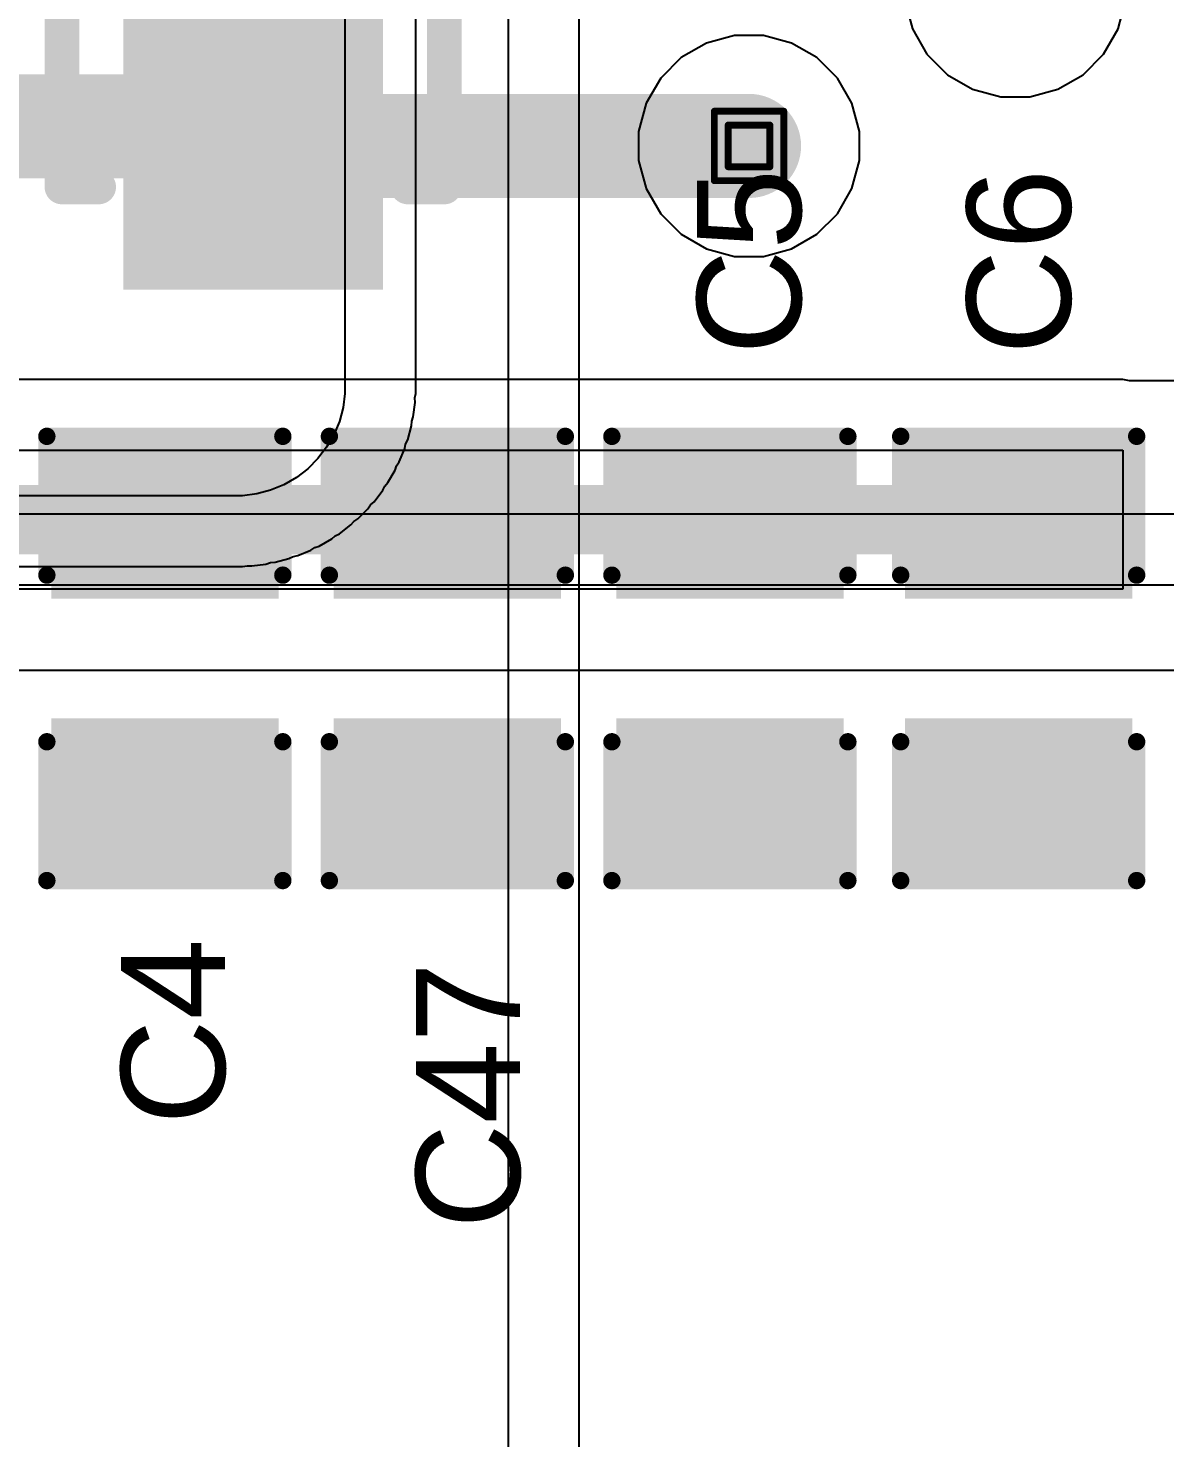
# Model space of a CAD drawing. Header units: inches. Extents: x -5 to 230, y -4 to 159.
# Drawn here: x 77.43 to 85.75, y 26.92 to 37.24 of the extents above; entities that cross this region are included whole.
import ezdxf

# ---------------------------------------------------------------- set-up
doc = ezdxf.new("R2010")
doc.units = ezdxf.units.IN
for name, color, linetype in [('Bottom Layer', 5, 'Continuous'), ('Drill Drawing', 1, 'Continuous'), ('Layer 1', 16, 'Continuous'), ('Layer 2', 76, 'Continuous'), ('Top Layer', 1, 'Continuous'), ('Top Overlay', 2, 'Continuous'), ('Top Paste', 8, 'Continuous'), ('Top Solder', 216, 'Continuous'), ('Via Holes', 16, 'Continuous')]:
    doc.layers.add(name, color=color, linetype=linetype)
doc.styles.add('Arial', font='', dxfattribs={"height": 0.2})
doc.styles.get('Arial').set_extended_font_data('Arial')

# ---------------------------------------------------------------- blocks, each defined once
blk = doc.blocks.new('C___0805_44')
at = {"layer": 'Top Layer'}
for points in [[(-1.524, 0.7619999999999999), (-0.508, 0.7619999999999999), (-0.508, -0.7619999999999999), (-1.524, -0.7619999999999999)], [(0.508, 0.7619999999999999), (1.524, 0.7619999999999999), (1.524, -0.7619999999999999), (0.508, -0.7619999999999999)]]:
    blk.add_hatch(color=1, dxfattribs=at).paths.add_polyline_path(points)
at = {"layer": 'Top Paste'}
for points in [[(-1.524, 0.7619999999999999), (-0.508, 0.7619999999999999), (-0.508, -0.7619999999999999), (-1.524, -0.7619999999999999)], [(0.508, 0.7619999999999999), (1.524, 0.7619999999999999), (1.524, -0.7619999999999999), (0.508, -0.7619999999999999)]]:
    blk.add_hatch(color=8, dxfattribs=at).paths.add_polyline_path(points)
at = {"layer": 'Top Solder'}
for points in [[(-1.59399986, 0.8319998599999999), (-0.4380001399999999, 0.8319998599999999), (-0.4380001399999999, -0.8319998599999999), (-1.59399986, -0.8319998599999999)], [(0.4380001399999999, 0.8319998599999999), (1.59399986, 0.8319998599999999), (1.59399986, -0.8319998599999999), (0.4380001399999999, -0.8319998599999999)]]:
    blk.add_hatch(color=216, dxfattribs=at).paths.add_polyline_path(points)
at = {"layer": 'Top Overlay'}
for points in [[(-0.60959746, 0.8636, 0.127, 0.127, 0), (-1.6256, 0.8636, 0.127, 0.127, 0)], [(-1.6256, -0.8636025399999999, 0.127, 0.127, 0), (-1.6256, 0.8636, 0.127, 0.127, 0)], [(1.62560254, 0.8636, 0.127, 0.127, 0), (0.6096, 0.8636, 0.127, 0.127, 0)], [(1.62560254, -0.8636025399999999, 0.127, 0.127, 0), (1.62560254, 0.8636, 0.127, 0.127, 0)], [(-0.6096025399999999, -0.8636025399999999, 0.127, 0.127, 0), (-1.6256, -0.8636025399999999, 0.127, 0.127, 0)], [(1.62560254, -0.8636025399999999, 0.127, 0.127, 0), (0.60959746, -0.8636, 0.127, 0.127, 0)]]:
    blk.add_lwpolyline(points, format="xyseb", dxfattribs=at)
for points in [[(-1.65735, 0.8636, 0.0635, 0.0635, 1), (-1.59385, 0.8636, 0.0635, 0.0635, 1)], [(-1.65735, 0.8636, 0.0635, 0.0635, 1), (-1.59385, 0.8636, 0.0635, 0.0635, 1)], [(-0.64134746, 0.8636, 0.0635, 0.0635, 1), (-0.57784746, 0.8636, 0.0635, 0.0635, 1)], [(0.57785, 0.8636, 0.0635, 0.0635, 1), (0.64135, 0.8636, 0.0635, 0.0635, 1)], [(1.59385254, 0.8636, 0.0635, 0.0635, 1), (1.65735254, 0.8636, 0.0635, 0.0635, 1)], [(1.59385254, 0.8636, 0.0635, 0.0635, 1), (1.65735254, 0.8636, 0.0635, 0.0635, 1)], [(-1.65735, -0.8636025399999999, 0.0635, 0.0635, 1), (-1.59385, -0.8636025399999999, 0.0635, 0.0635, 1)], [(-1.65735, -0.8636025399999999, 0.0635, 0.0635, 1), (-1.59385, -0.8636025399999999, 0.0635, 0.0635, 1)], [(-0.64135254, -0.8636025399999999, 0.0635, 0.0635, 1), (-0.57785254, -0.8636025399999999, 0.0635, 0.0635, 1)], [(0.57784746, -0.8636, 0.0635, 0.0635, 1), (0.64134746, -0.8636, 0.0635, 0.0635, 1)], [(1.59385254, -0.8636025399999999, 0.0635, 0.0635, 1), (1.65735254, -0.8636025399999999, 0.0635, 0.0635, 1)], [(1.59385254, -0.8636025399999999, 0.0635, 0.0635, 1), (1.65735254, -0.8636025399999999, 0.0635, 0.0635, 1)]]:
    blk.add_lwpolyline(points, format="xyseb", close=True, dxfattribs=at)
blk = doc.blocks.new('SMA_B__D___________219')
at = {"layer": 'Top Layer'}
for points in [[(-2.999994, 0.8999982), (-0.999998, 0.8999982), (-0.999998, -0.8999982), (-2.999994, -0.8999982)], [(0.999998, 0.8999982), (2.999994, 0.8999982), (2.999994, -0.8999982), (0.999998, -0.8999982)]]:
    blk.add_hatch(color=1, dxfattribs=at).paths.add_polyline_path(points)
at = {"layer": 'Top Paste'}
for points in [[(-2.999994, 0.8999982), (-0.999998, 0.8999982), (-0.999998, -0.8999982), (-2.999994, -0.8999982)], [(0.999998, 0.8999982), (2.999994, 0.8999982), (2.999994, -0.8999982), (0.999998, -0.8999982)]]:
    blk.add_hatch(color=8, dxfattribs=at).paths.add_polyline_path(points)
at = {"layer": 'Top Solder'}
for points in [[(-3.050794, 0.9507981999999999), (-0.949198, 0.9507981999999999), (-0.949198, -0.9507981999999999), (-3.050794, -0.9507981999999999)], [(0.949198, 0.9507981999999999), (3.050794, 0.9507981999999999), (3.050794, -0.9507981999999999), (0.949198, -0.9507981999999999)]]:
    blk.add_hatch(color=216, dxfattribs=at).paths.add_polyline_path(points)
at = {"layer": 'Top Overlay'}
for points in [[(-2.2999954, 1.3999972, 0.254, 0.254, 0), (-2.2999954, 1.1311382, 0.254, 0.254, 0)], [(-2.2999954, 1.3999972, 0.254, 0.254, 0), (2.2999954, 1.3999972, 0.254, 0.254, 0)], [(2.2999954, 1.3999972, 0.254, 0.254, 0), (2.2999954, 1.1311382, 0.254, 0.254, 0)], [(-0.0020066, 0.3320033999999999, 0.127, 0.127, 0), (-0.0020066, -0.04899659999999999, 0.127, 0.127, 0)], [(0.5700014, 0.2499868, 0.127, 0.127, 0), (-0.0020066, -0.04899659999999999, 0.127, 0.127, 0)], [(0.5700014, 0.2499868, 0.127, 0.127, 0), (0.5700014, -0.350012, 0.127, 0.127, 0)], [(-0.5899911999999999, 0.2400046, 0.127, 0.127, 0), (-0.5899911999999999, -0.4143324199999999, 0.127, 0.127, 0)], [(-0.5899911999999999, 0.2400046, 0.127, 0.127, 0), (-0.0020066, -0.04899659999999999, 0.127, 0.127, 0)], [(-0.7599933999999999, -0.05999479999999999, 0.127, 0.127, 0), (0.729996, -0.05999479999999999, 0.127, 0.127, 0)], [(0.01459738, -0.0582168, 0.127, 0.127, 0), (-0.5899911999999999, -0.4143324199999999, 0.127, 0.127, 0)], [(-0.0020066, -0.04899659999999999, 0.127, 0.127, 0), (-0.0020066, -0.4299966, 0.127, 0.127, 0)], [(0.01459738, -0.0582168, 0.127, 0.127, 0), (0.540004, -0.350012, 0.127, 0.127, 0)], [(-2.2999954, -1.1311382, 0.254, 0.254, 0), (-2.2999954, -1.3999972, 0.254, 0.254, 0)], [(2.2999954, -1.1311382, 0.254, 0.254, 0), (2.2999954, -1.3999972, 0.254, 0.254, 0)], [(-2.2999954, -1.3999972, 0.254, 0.254, 0), (2.2999954, -1.3999972, 0.254, 0.254, 0)]]:
    blk.add_lwpolyline(points, format="xyseb", dxfattribs=at)
for points in [[(-2.3634954, 1.3999972, 0.127, 0.127, 1), (-2.2364954, 1.3999972, 0.127, 0.127, 1)], [(-2.3634954, 1.3999972, 0.127, 0.127, 1), (-2.2364954, 1.3999972, 0.127, 0.127, 1)], [(2.2364954, 1.3999972, 0.127, 0.127, 1), (2.3634954, 1.3999972, 0.127, 0.127, 1)], [(2.2364954, 1.3999972, 0.127, 0.127, 1), (2.3634954, 1.3999972, 0.127, 0.127, 1)], [(-2.3634954, 1.1311382, 0.127, 0.127, 1), (-2.2364954, 1.1311382, 0.127, 0.127, 1)], [(2.2364954, 1.1311382, 0.127, 0.127, 1), (2.3634954, 1.1311382, 0.127, 0.127, 1)], [(-0.0337566, 0.3320033999999999, 0.0635, 0.0635, 1), (0.0297434, 0.3320033999999999, 0.0635, 0.0635, 1)], [(0.5382514, 0.2499868, 0.0635, 0.0635, 1), (0.6017513999999999, 0.2499868, 0.0635, 0.0635, 1)], [(0.5382514, 0.2499868, 0.0635, 0.0635, 1), (0.6017513999999999, 0.2499868, 0.0635, 0.0635, 1)], [(-0.6217412, 0.2400046, 0.0635, 0.0635, 1), (-0.5582412, 0.2400046, 0.0635, 0.0635, 1)], [(-0.6217412, 0.2400046, 0.0635, 0.0635, 1), (-0.5582412, 0.2400046, 0.0635, 0.0635, 1)], [(-0.7917434, -0.05999479999999999, 0.0635, 0.0635, 1), (-0.7282433999999999, -0.05999479999999999, 0.0635, 0.0635, 1)], [(-0.0337566, -0.04899659999999999, 0.0635, 0.0635, 1), (0.0297434, -0.04899659999999999, 0.0635, 0.0635, 1)], [(-0.0337566, -0.04899659999999999, 0.0635, 0.0635, 1), (0.0297434, -0.04899659999999999, 0.0635, 0.0635, 1)], [(-0.0337566, -0.04899659999999999, 0.0635, 0.0635, 1), (0.0297434, -0.04899659999999999, 0.0635, 0.0635, 1)], [(-0.0337566, -0.04899659999999999, 0.0635, 0.0635, 1), (0.0297434, -0.04899659999999999, 0.0635, 0.0635, 1)], [(-0.01715262, -0.0582168, 0.0635, 0.0635, 1), (0.04634738, -0.0582168, 0.0635, 0.0635, 1)], [(-0.01715262, -0.0582168, 0.0635, 0.0635, 1), (0.04634738, -0.0582168, 0.0635, 0.0635, 1)], [(0.6982459999999999, -0.05999479999999999, 0.0635, 0.0635, 1), (0.7617459999999999, -0.05999479999999999, 0.0635, 0.0635, 1)], [(0.508254, -0.350012, 0.0635, 0.0635, 1), (0.571754, -0.350012, 0.0635, 0.0635, 1)], [(0.5382514, -0.350012, 0.0635, 0.0635, 1), (0.6017513999999999, -0.350012, 0.0635, 0.0635, 1)], [(-0.6217412, -0.4143324199999999, 0.0635, 0.0635, 1), (-0.5582412, -0.4143324199999999, 0.0635, 0.0635, 1)], [(-0.6217412, -0.4143324199999999, 0.0635, 0.0635, 1), (-0.5582412, -0.4143324199999999, 0.0635, 0.0635, 1)], [(-0.0337566, -0.4299966, 0.0635, 0.0635, 1), (0.0297434, -0.4299966, 0.0635, 0.0635, 1)], [(-2.3634954, -1.1311382, 0.127, 0.127, 1), (-2.2364954, -1.1311382, 0.127, 0.127, 1)], [(2.2364954, -1.1311382, 0.127, 0.127, 1), (2.3634954, -1.1311382, 0.127, 0.127, 1)], [(-2.3634954, -1.3999972, 0.127, 0.127, 1), (-2.2364954, -1.3999972, 0.127, 0.127, 1)], [(-2.3634954, -1.3999972, 0.127, 0.127, 1), (-2.2364954, -1.3999972, 0.127, 0.127, 1)], [(2.2364954, -1.3999972, 0.127, 0.127, 1), (2.3634954, -1.3999972, 0.127, 0.127, 1)], [(2.2364954, -1.3999972, 0.127, 0.127, 1), (2.3634954, -1.3999972, 0.127, 0.127, 1)]]:
    blk.add_lwpolyline(points, format="xyseb", close=True, dxfattribs=at)
blk = doc.blocks.new('C___0805_257')
at = {"layer": 'Top Layer'}
for points in [[(-1.524, 0.7619999999999999), (-0.508, 0.7619999999999999), (-0.508, -0.7619999999999999), (-1.524, -0.7619999999999999)], [(0.508, 0.7619999999999999), (1.524, 0.7619999999999999), (1.524, -0.7619999999999999), (0.508, -0.7619999999999999)]]:
    blk.add_hatch(color=1, dxfattribs=at).paths.add_polyline_path(points)
at = {"layer": 'Top Paste'}
for points in [[(-1.524, 0.7619999999999999), (-0.508, 0.7619999999999999), (-0.508, -0.7619999999999999), (-1.524, -0.7619999999999999)], [(0.508, 0.7619999999999999), (1.524, 0.7619999999999999), (1.524, -0.7619999999999999), (0.508, -0.7619999999999999)]]:
    blk.add_hatch(color=8, dxfattribs=at).paths.add_polyline_path(points)
at = {"layer": 'Top Solder'}
for points in [[(-1.59399986, 0.8319998599999999), (-0.4380001399999999, 0.8319998599999999), (-0.4380001399999999, -0.8319998599999999), (-1.59399986, -0.8319998599999999)], [(0.4380001399999999, 0.8319998599999999), (1.59399986, 0.8319998599999999), (1.59399986, -0.8319998599999999), (0.4380001399999999, -0.8319998599999999)]]:
    blk.add_hatch(color=216, dxfattribs=at).paths.add_polyline_path(points)
at = {"layer": 'Top Overlay'}
for points in [[(-1.62560254, -0.8636025399999999, 0.127, 0.127, 0), (-1.62560254, 0.8636, 0.127, 0.127, 0)], [(-0.6096, 0.8636, 0.127, 0.127, 0), (-1.62560254, 0.8636, 0.127, 0.127, 0)], [(1.6256, 0.8636, 0.127, 0.127, 0), (0.60959746, 0.8636, 0.127, 0.127, 0)], [(1.6256, -0.8636025399999999, 0.127, 0.127, 0), (1.6256, 0.8636, 0.127, 0.127, 0)], [(-0.6096, -0.8636025399999999, 0.127, 0.127, 0), (-1.62560254, -0.8636025399999999, 0.127, 0.127, 0)], [(1.6256, -0.8636025399999999, 0.127, 0.127, 0), (0.6096025399999999, -0.8636025399999999, 0.127, 0.127, 0)]]:
    blk.add_lwpolyline(points, format="xyseb", dxfattribs=at)
for points in [[(-1.65735254, 0.8636, 0.0635, 0.0635, 1), (-1.59385254, 0.8636, 0.0635, 0.0635, 1)], [(-1.65735254, 0.8636, 0.0635, 0.0635, 1), (-1.59385254, 0.8636, 0.0635, 0.0635, 1)], [(-0.64135, 0.8636, 0.0635, 0.0635, 1), (-0.57785, 0.8636, 0.0635, 0.0635, 1)], [(0.57784746, 0.8636, 0.0635, 0.0635, 1), (0.64134746, 0.8636, 0.0635, 0.0635, 1)], [(1.59385, 0.8636, 0.0635, 0.0635, 1), (1.65735, 0.8636, 0.0635, 0.0635, 1)], [(1.59385, 0.8636, 0.0635, 0.0635, 1), (1.65735, 0.8636, 0.0635, 0.0635, 1)], [(-1.65735254, -0.8636025399999999, 0.0635, 0.0635, 1), (-1.59385254, -0.8636025399999999, 0.0635, 0.0635, 1)], [(-1.65735254, -0.8636025399999999, 0.0635, 0.0635, 1), (-1.59385254, -0.8636025399999999, 0.0635, 0.0635, 1)], [(-0.64135, -0.8636025399999999, 0.0635, 0.0635, 1), (-0.57785, -0.8636025399999999, 0.0635, 0.0635, 1)], [(0.57785254, -0.8636025399999999, 0.0635, 0.0635, 1), (0.64135254, -0.8636025399999999, 0.0635, 0.0635, 1)], [(1.59385, -0.8636025399999999, 0.0635, 0.0635, 1), (1.65735, -0.8636025399999999, 0.0635, 0.0635, 1)], [(1.59385, -0.8636025399999999, 0.0635, 0.0635, 1), (1.65735, -0.8636025399999999, 0.0635, 0.0635, 1)]]:
    blk.add_lwpolyline(points, format="xyseb", close=True, dxfattribs=at)
blk = doc.blocks.new('C___0805_258')
at = {"layer": 'Top Layer'}
for points in [[(-1.52400254, 0.7619999999999999), (-0.50800254, 0.7619999999999999), (-0.50800254, -0.7619999999999999), (-1.52400254, -0.7619999999999999)], [(0.508, 0.7619999999999999), (1.524, 0.7619999999999999), (1.524, -0.7619999999999999), (0.508, -0.7619999999999999)]]:
    blk.add_hatch(color=1, dxfattribs=at).paths.add_polyline_path(points)
at = {"layer": 'Top Paste'}
for points in [[(-1.52400254, 0.7619999999999999), (-0.50800254, 0.7619999999999999), (-0.50800254, -0.7619999999999999), (-1.52400254, -0.7619999999999999)], [(0.508, 0.7619999999999999), (1.524, 0.7619999999999999), (1.524, -0.7619999999999999), (0.508, -0.7619999999999999)]]:
    blk.add_hatch(color=8, dxfattribs=at).paths.add_polyline_path(points)
at = {"layer": 'Top Solder'}
for points in [[(-1.5940024, 0.8319998599999999), (-0.43800268, 0.8319998599999999), (-0.43800268, -0.8319998599999999), (-1.5940024, -0.8319998599999999)], [(0.4380001399999999, 0.8319998599999999), (1.59399986, 0.8319998599999999), (1.59399986, -0.8319998599999999), (0.4380001399999999, -0.8319998599999999)]]:
    blk.add_hatch(color=216, dxfattribs=at).paths.add_polyline_path(points)
at = {"layer": 'Top Overlay'}
for points in [[(-0.6096025399999999, 0.8636025399999999, 0.127, 0.127, 0), (-1.6256, 0.8636025399999999, 0.127, 0.127, 0)], [(-1.6256, -0.8636, 0.127, 0.127, 0), (-1.6256, 0.8636025399999999, 0.127, 0.127, 0)], [(1.6256, 0.8636025399999999, 0.127, 0.127, 0), (0.6096025399999999, 0.8636025399999999, 0.127, 0.127, 0)], [(1.6256, -0.8636, 0.127, 0.127, 0), (1.6256, 0.8636025399999999, 0.127, 0.127, 0)], [(-0.6096, -0.8636, 0.127, 0.127, 0), (-1.6256, -0.8636, 0.127, 0.127, 0)], [(1.6256, -0.8636, 0.127, 0.127, 0), (0.6096, -0.8636, 0.127, 0.127, 0)]]:
    blk.add_lwpolyline(points, format="xyseb", dxfattribs=at)
for points in [[(-1.65735, 0.8636025399999999, 0.0635, 0.0635, 1), (-1.59385, 0.8636025399999999, 0.0635, 0.0635, 1)], [(-1.65735, 0.8636025399999999, 0.0635, 0.0635, 1), (-1.59385, 0.8636025399999999, 0.0635, 0.0635, 1)], [(-0.64135254, 0.8636025399999999, 0.0635, 0.0635, 1), (-0.57785254, 0.8636025399999999, 0.0635, 0.0635, 1)], [(0.57785254, 0.8636025399999999, 0.0635, 0.0635, 1), (0.64135254, 0.8636025399999999, 0.0635, 0.0635, 1)], [(1.59385, 0.8636025399999999, 0.0635, 0.0635, 1), (1.65735, 0.8636025399999999, 0.0635, 0.0635, 1)], [(1.59385, 0.8636025399999999, 0.0635, 0.0635, 1), (1.65735, 0.8636025399999999, 0.0635, 0.0635, 1)], [(-1.65735, -0.8636, 0.0635, 0.0635, 1), (-1.59385, -0.8636, 0.0635, 0.0635, 1)], [(-1.65735, -0.8636, 0.0635, 0.0635, 1), (-1.59385, -0.8636, 0.0635, 0.0635, 1)], [(-0.64135, -0.8636, 0.0635, 0.0635, 1), (-0.57785, -0.8636, 0.0635, 0.0635, 1)], [(0.57785, -0.8636, 0.0635, 0.0635, 1), (0.64135, -0.8636, 0.0635, 0.0635, 1)], [(1.59385, -0.8636, 0.0635, 0.0635, 1), (1.65735, -0.8636, 0.0635, 0.0635, 1)], [(1.59385, -0.8636, 0.0635, 0.0635, 1), (1.65735, -0.8636, 0.0635, 0.0635, 1)]]:
    blk.add_lwpolyline(points, format="xyseb", close=True, dxfattribs=at)
blk = doc.blocks.new('C___0805_259')
at = {"layer": 'Top Layer'}
for points in [[(-1.52400254, 0.7619999999999999), (-0.50800254, 0.7619999999999999), (-0.50800254, -0.7619999999999999), (-1.52400254, -0.7619999999999999)], [(0.508, 0.7619999999999999), (1.524, 0.7619999999999999), (1.524, -0.7619999999999999), (0.508, -0.7619999999999999)]]:
    blk.add_hatch(color=1, dxfattribs=at).paths.add_polyline_path(points)
at = {"layer": 'Top Paste'}
for points in [[(-1.52400254, 0.7619999999999999), (-0.50800254, 0.7619999999999999), (-0.50800254, -0.7619999999999999), (-1.52400254, -0.7619999999999999)], [(0.508, 0.7619999999999999), (1.524, 0.7619999999999999), (1.524, -0.7619999999999999), (0.508, -0.7619999999999999)]]:
    blk.add_hatch(color=8, dxfattribs=at).paths.add_polyline_path(points)
at = {"layer": 'Top Solder'}
for points in [[(-1.5940024, 0.8319998599999999), (-0.43800268, 0.8319998599999999), (-0.43800268, -0.8319998599999999), (-1.5940024, -0.8319998599999999)], [(0.4380001399999999, 0.8319998599999999), (1.59399986, 0.8319998599999999), (1.59399986, -0.8319998599999999), (0.4380001399999999, -0.8319998599999999)]]:
    blk.add_hatch(color=216, dxfattribs=at).paths.add_polyline_path(points)
at = {"layer": 'Top Overlay'}
for points in [[(-1.62560254, 0.8636, 0.127, 0.127, 0), (-0.6096025399999999, 0.8636025399999999, 0.127, 0.127, 0)], [(-1.6256, -0.8636, 0.127, 0.127, 0), (-1.62560254, 0.8636, 0.127, 0.127, 0)], [(0.60959746, 0.8636, 0.127, 0.127, 0), (1.62560254, 0.8636025399999999, 0.127, 0.127, 0)], [(1.62560254, -0.8636, 0.127, 0.127, 0), (1.62560254, 0.8636025399999999, 0.127, 0.127, 0)], [(-0.60959746, -0.8636, 0.127, 0.127, 0), (-1.6256, -0.8636, 0.127, 0.127, 0)], [(1.62560254, -0.8636, 0.127, 0.127, 0), (0.6096, -0.8636, 0.127, 0.127, 0)]]:
    blk.add_lwpolyline(points, format="xyseb", dxfattribs=at)
for points in [[(-1.65735254, 0.8636, 0.0635, 0.0635, 1), (-1.59385254, 0.8636, 0.0635, 0.0635, 1)], [(-1.65735254, 0.8636, 0.0635, 0.0635, 1), (-1.59385254, 0.8636, 0.0635, 0.0635, 1)], [(-0.64135254, 0.8636025399999999, 0.0635, 0.0635, 1), (-0.57785254, 0.8636025399999999, 0.0635, 0.0635, 1)], [(0.57784746, 0.8636, 0.0635, 0.0635, 1), (0.64134746, 0.8636, 0.0635, 0.0635, 1)], [(1.59385254, 0.8636025399999999, 0.0635, 0.0635, 1), (1.65735254, 0.8636025399999999, 0.0635, 0.0635, 1)], [(1.59385254, 0.8636025399999999, 0.0635, 0.0635, 1), (1.65735254, 0.8636025399999999, 0.0635, 0.0635, 1)], [(-1.65735, -0.8636, 0.0635, 0.0635, 1), (-1.59385, -0.8636, 0.0635, 0.0635, 1)], [(-1.65735, -0.8636, 0.0635, 0.0635, 1), (-1.59385, -0.8636, 0.0635, 0.0635, 1)], [(-0.64134746, -0.8636, 0.0635, 0.0635, 1), (-0.57784746, -0.8636, 0.0635, 0.0635, 1)], [(0.57785, -0.8636, 0.0635, 0.0635, 1), (0.64135, -0.8636, 0.0635, 0.0635, 1)], [(1.59385254, -0.8636, 0.0635, 0.0635, 1), (1.65735254, -0.8636, 0.0635, 0.0635, 1)], [(1.59385254, -0.8636, 0.0635, 0.0635, 1), (1.65735254, -0.8636, 0.0635, 0.0635, 1)]]:
    blk.add_lwpolyline(points, format="xyseb", close=True, dxfattribs=at)

msp = doc.modelspace()

# ---------------------------------------------------------------- hatches: boundary and pattern name
at = {"layer": 'Bottom Layer'}
h = msp.add_hatch(color=5, dxfattribs=at)
edge = h.paths.add_edge_path()
edge.add_arc((82.70239492, 36.37344007999999), 0.2999994, 0, 360)
at = {"layer": 'Layer 1'}
h = msp.add_hatch(color=16, dxfattribs=at)
edge = h.paths.add_edge_path()
edge.add_arc((82.70239492, 36.37344007999999), 0.2999994, 0, 360)
at = {"layer": 'Layer 2'}
h = msp.add_hatch(color=76, dxfattribs=at)
edge = h.paths.add_edge_path()
edge.add_arc((82.70239492, 36.37344007999999), 0.2999994, 0, 360)
at = {"layer": 'Top Layer'}
h = msp.add_hatch(color=1, dxfattribs=at)
edge = h.paths.add_edge_path()
edge.add_arc((82.70239492, 36.37344007999999), 0.2999994, 0, 360)
at = {"layer": 'Via Holes'}
h = msp.add_hatch(color=7, dxfattribs=at)
edge = h.paths.add_edge_path()
edge.add_arc((82.70239492, 36.37344007999999), 0.1499997, 0, 360)

# ---------------------------------------------------------------- linework, layer by layer
at = {"layer": 'Bottom Layer'}
for p, q in [((79.74441759999999, 49.47261886), (79.74441506, 34.61503364)), ((80.26236678, 34.61505904), (80.26236931999999, 48.88096142)), ((79.74441759999999, 34.56245055999999), (79.73069398, 34.45818102)), ((79.74441506, 34.61503364), (79.74441759999999, 34.56245055999999)), ((80.25570436, 34.52895557999999), (80.26236931999999, 34.56247596)), ((80.26236931999999, 34.56247596), (80.26236678, 34.61505904)), ((79.73069398, 34.45818102), (79.70347788, 34.35659626)), ((80.24421593999999, 34.39059162), (80.25793956, 34.49486116)), ((80.25793956, 34.49486116), (80.25570436, 34.52895557999999)), ((79.70347788, 34.35659626), (79.66323411999998, 34.25943364)), ((80.23100031999999, 34.32414014), (80.23323552, 34.3582371)), ((80.23323552, 34.3582371), (80.24421593999999, 34.39059162)), ((79.66323411999998, 34.25943364), (79.61065104, 34.16835432)), ((80.20378421999999, 34.22255791999999), (80.23100031999999, 34.32414014)), ((79.61065104, 34.16835432), (79.54663034000001, 34.08491786)), ((80.14176249999998, 34.06123236), (80.18200626, 34.15839498)), ((80.18200626, 34.15839498), (80.18867376, 34.19191282)), ((80.18867376, 34.19191282), (80.20378421999999, 34.22255791999999)), ((79.54663034000001, 34.08491786), (79.47226422, 34.01055174)), ((80.12278361999999, 34.03282754), (80.14176249999998, 34.06123236)), ((79.38882776, 33.94653104), (79.29775097999999, 33.89394796)), ((79.47226422, 34.01055174), (79.38882776, 33.94653104)), ((80.05921249999999, 33.90938353999999), (80.11179812, 34.00046286)), ((80.11179812, 34.00046286), (80.12278361999999, 34.03282754)), ((79.20058582, 33.8537042), (79.09900105999999, 33.8264881)), ((79.29775097999999, 33.89394796), (79.20058582, 33.8537042)), ((79.95755408, 33.76961496), (80.02157478, 33.85305142)), ((80.02157478, 33.85305142), (80.03668778, 33.88369652)), ((80.03668778, 33.88369652), (80.05921249999999, 33.90938353999999)), ((78.94214844, 33.81276956), (68.09481681999999, 33.81276956)), ((78.99473151999999, 33.81276702), (78.94214844, 33.81276956)), ((79.09900105999999, 33.8264881), (78.99473151999999, 33.81276702)), ((79.91287802, 33.71867018), (79.93186452, 33.74708516)), ((79.93186452, 33.74708516), (79.95755408, 33.76961496)), ((79.81009692, 33.62531756), (79.83851189999999, 33.64430406)), ((79.83851189999999, 33.64430406), (79.91287802, 33.71867018)), ((79.67349064, 33.52049938), (79.70412812, 33.5356073)), ((79.70412812, 33.5356073), (79.78756711999999, 33.599628)), ((79.78756711999999, 33.599628), (79.81009692, 33.62531756)), ((79.49594718, 33.41541704), (79.52436469999999, 33.43440354)), ((79.52436469999999, 33.43440354), (79.55672684, 33.44538904)), ((79.55672684, 33.44538904), (79.64780362, 33.49797211999999)), ((79.64780362, 33.49797211999999), (79.67349064, 33.52049938)), ((79.16657776, 33.3129636), (79.19894244, 33.32394656)), ((79.19894244, 33.32394656), (79.23304194, 33.32618176)), ((79.23304194, 33.32618176), (79.33462669999999, 33.35339785999999)), ((79.33462669999999, 33.35339785999999), (79.36526925999999, 33.36850832)), ((79.36526925999999, 33.36850832), (79.39878456, 33.37517328)), ((79.39878456, 33.37517328), (79.49594718, 33.41541704)), ((72.01071449999999, 33.29481784), (78.94212304, 33.29481784)), ((78.94212304, 33.29481784), (78.99470612, 33.2948153)), ((78.99470612, 33.2948153), (79.02821634, 33.30147771999999)), ((79.02821634, 33.30147771999999), (79.06230821999999, 33.29924252)), ((79.06230821999999, 33.29924252), (79.16657776, 33.3129636))]:
    msp.add_line(p, q, dxfattribs=at)
at = {"layer": 'Drill Drawing'}
for points in [[(82.44839492, 36.62744008, 0.0508, 0.0508, 0), (82.95639492, 36.62744008, 0.0508, 0.0508, 0)], [(82.44839492, 36.11944008, 0.0508, 0.0508, 0), (82.44839492, 36.62744008, 0.0508, 0.0508, 0)], [(82.95639492, 36.11944008, 0.0508, 0.0508, 0), (82.95639492, 36.62744008, 0.0508, 0.0508, 0)], [(82.54999491999999, 36.52584007999999, 0.0508, 0.0508, 0), (82.85479491999999, 36.52584007999999, 0.0508, 0.0508, 0)], [(82.54999491999999, 36.22104007999999, 0.0508, 0.0508, 0), (82.54999491999999, 36.52584007999999, 0.0508, 0.0508, 0)], [(82.85479491999999, 36.22104007999999, 0.0508, 0.0508, 0), (82.85479491999999, 36.52584007999999, 0.0508, 0.0508, 0)], [(82.54999491999999, 36.22104007999999, 0.0508, 0.0508, 0), (82.85479491999999, 36.22104007999999, 0.0508, 0.0508, 0)], [(82.44839492, 36.11944008, 0.0508, 0.0508, 0), (82.95639492, 36.11944008, 0.0508, 0.0508, 0)]]:
    msp.add_lwpolyline(points, format="xyseb", dxfattribs=at)
for points in [[(82.43569492, 36.62744008, 0.0254, 0.0254, 1), (82.46109492, 36.62744008, 0.0254, 0.0254, 1)], [(82.43569492, 36.62744008, 0.0254, 0.0254, 1), (82.46109492, 36.62744008, 0.0254, 0.0254, 1)], [(82.94369492, 36.62744008, 0.0254, 0.0254, 1), (82.96909492, 36.62744008, 0.0254, 0.0254, 1)], [(82.94369492, 36.62744008, 0.0254, 0.0254, 1), (82.96909492, 36.62744008, 0.0254, 0.0254, 1)], [(82.53729492, 36.52584007999999, 0.0254, 0.0254, 1), (82.56269492, 36.52584007999999, 0.0254, 0.0254, 1)], [(82.53729492, 36.52584007999999, 0.0254, 0.0254, 1), (82.56269492, 36.52584007999999, 0.0254, 0.0254, 1)], [(82.84209492, 36.52584007999999, 0.0254, 0.0254, 1), (82.86749492, 36.52584007999999, 0.0254, 0.0254, 1)], [(82.84209492, 36.52584007999999, 0.0254, 0.0254, 1), (82.86749492, 36.52584007999999, 0.0254, 0.0254, 1)], [(82.53729492, 36.22104007999999, 0.0254, 0.0254, 1), (82.56269492, 36.22104007999999, 0.0254, 0.0254, 1)], [(82.53729492, 36.22104007999999, 0.0254, 0.0254, 1), (82.56269492, 36.22104007999999, 0.0254, 0.0254, 1)], [(82.84209492, 36.22104007999999, 0.0254, 0.0254, 1), (82.86749492, 36.22104007999999, 0.0254, 0.0254, 1)], [(82.84209492, 36.22104007999999, 0.0254, 0.0254, 1), (82.86749492, 36.22104007999999, 0.0254, 0.0254, 1)], [(82.43569492, 36.11944008, 0.0254, 0.0254, 1), (82.46109492, 36.11944008, 0.0254, 0.0254, 1)], [(82.43569492, 36.11944008, 0.0254, 0.0254, 1), (82.46109492, 36.11944008, 0.0254, 0.0254, 1)], [(82.94369492, 36.11944008, 0.0254, 0.0254, 1), (82.96909492, 36.11944008, 0.0254, 0.0254, 1)], [(82.94369492, 36.11944008, 0.0254, 0.0254, 1), (82.96909492, 36.11944008, 0.0254, 0.0254, 1)]]:
    msp.add_lwpolyline(points, format="xyseb", close=True, dxfattribs=at)
at = {"layer": 'Layer 1'}
for p, q in [((87.3383064, 33.67934844), (47.25839164, 33.6793205)), ((47.25837132, 33.16136878), (87.92367734, 33.16139672))]:
    msp.add_line(p, q, dxfattribs=at)
at = {"layer": 'Layer 2'}
for p, q in [((80.9398432, 48.92788284), (80.93984827999999, -2.04302614)), ((81.45779999999999, -2.1454999), (81.45780254, 48.88531498)), ((83.84281936, 37.43482479999999), (83.89788401999999, 37.22932356)), ((85.4037535, 37.22932356), (85.45881815999999, 37.43482479999999)), ((82.59601972, 37.18143948), (82.39051848, 37.12637482)), ((82.80877012, 37.18143948), (82.59601972, 37.18143948)), ((83.01427136, 37.12637482), (82.80877012, 37.18143948)), ((83.89788401999999, 37.22932356), (84.00425922, 37.04507704)), ((85.29737829999999, 37.04507704), (85.4037535, 37.22932356)), ((82.39051848, 37.12637482), (82.20627196, 37.01999962)), ((83.19851787999998, 37.01999962), (83.01427136, 37.12637482)), ((84.00425922, 37.04507704), (84.1546958, 36.89464046)), ((85.14694171999999, 36.89464046), (85.29737829999999, 37.04507704)), ((82.20627196, 37.01999962), (82.05583537999999, 36.86956304)), ((83.34895445999999, 36.86956304), (83.19851787999998, 37.01999962)), ((82.05583537999999, 36.86956304), (81.94946018, 36.68531651999999)), ((83.45532965999999, 36.68531651999999), (83.34895445999999, 36.86956304)), ((84.1546958, 36.89464046), (84.33894232, 36.78826526)), ((84.96269519999998, 36.78826526), (85.14694171999999, 36.89464046)), ((84.33894232, 36.78826526), (84.54444355999999, 36.7332006)), ((84.54444355999999, 36.7332006), (84.75719396, 36.7332006)), ((84.75719396, 36.7332006), (84.96269519999998, 36.78826526)), ((81.94946018, 36.68531651999999), (81.89439551999999, 36.47981528)), ((83.51039431999999, 36.47981528), (83.45532965999999, 36.68531651999999)), ((81.89439551999999, 36.47981528), (81.89439551999999, 36.26706487999999)), ((83.51039431999999, 36.26706487999999), (83.51039431999999, 36.47981528)), ((81.89439551999999, 36.26706487999999), (81.94946018, 36.06156364)), ((83.45532965999999, 36.06156364), (83.51039431999999, 36.26706487999999)), ((81.94946018, 36.06156364), (82.05583537999999, 35.87731712)), ((83.34895445999999, 35.87731712), (83.45532965999999, 36.06156364)), ((82.05583537999999, 35.87731712), (82.20627196, 35.72688054)), ((83.19851787999998, 35.72688054), (83.34895445999999, 35.87731712)), ((82.20627196, 35.72688054), (82.39051848, 35.62050534)), ((83.01427136, 35.62050534), (83.19851787999998, 35.72688054)), ((82.39051848, 35.62050534), (82.59601972, 35.56544067999999)), ((82.80877012, 35.56544067999999), (83.01427136, 35.62050534)), ((82.59601972, 35.56544067999999), (82.80877012, 35.56544067999999))]:
    msp.add_line(p, q, dxfattribs=at)
at = {"layer": 'Top Layer'}
for p, q in [((85.43805619999999, 34.66453569999999), (73.00677804, 34.66453569999999)), ((85.48810182, 34.65458144), (85.43805619999999, 34.66453569999999)), ((85.9460562, 34.65458144), (85.48810182, 34.65458144)), ((72.9685358, 34.14658398), (85.43805619999999, 34.14658398)), ((85.43805619999999, 34.14658398), (85.43805619999999, 33.13058144)), ((85.43805619999999, 33.13058144), (76.29358884, 33.13058144)), ((77.16519238, 32.5373873), (95.12299999999999, 32.5374))]:
    msp.add_line(p, q, dxfattribs=at)
for points in [[(75.8020074, 36.51623888, 0.7619999999999999, 0.7619999999999999, 0), (79.297911, 36.51623888, 0.7619999999999999, 0.7619999999999999, 0)], [(79.07301939999999, 36.37344007999999, 0.7619999999999999, 0.7619999999999999, 0), (82.70239492, 36.37344007999999, 0.7619999999999999, 0.7619999999999999, 0)], [(79.07301939999999, 36.37344007999999, 0.254, 0.254, 0), (79.60705947999999, 35.8394, 0.254, 0.254, 0)], [(73.8412671, 33.63858398, 0.508, 0.508, 0), (78.42626174, 33.63858398, 0.508, 0.508, 0)], [(78.42626174, 33.63858398, 0.508, 0.508, 0), (82.55780034, 33.63858398, 0.508, 0.508, 0)], [(82.55780034, 33.63858398, 0.508, 0.508, 0), (84.67605619999999, 33.63858398, 0.508, 0.508, 0)], [(82.55780034, 33.63858398, 0.254, 0.254, -0.3811615405189937), (82.52459999999999, 33.67580768, 0.254, 0.254, 0)], [(82.56206754, 33.63834014, 0.254, 0.254, -0.02854523507112445), (82.55780034, 33.63858398, 0.254, 0.254, 0)], [(84.67605619999999, 33.63858144, 0.254, 0.254, 0), (84.67605619999999, 33.63858398, 0.254, 0.254, 0)]]:
    msp.add_lwpolyline(points, format="xyseb", dxfattribs=at)
for points in [[(79.107411, 36.51623888, 0.3809999999999999, 0.3809999999999999, 1), (79.488411, 36.51623888, 0.3809999999999999, 0.3809999999999999, 1)], [(78.88251939999999, 36.37344007999999, 0.3809999999999999, 0.3809999999999999, 1), (79.26351939999999, 36.37344007999999, 0.3809999999999999, 0.3809999999999999, 1)], [(82.51189491999999, 36.37344007999999, 0.3809999999999999, 0.3809999999999999, 1), (82.89289491999999, 36.37344007999999, 0.3809999999999999, 0.3809999999999999, 1)], [(79.0095194, 36.37344007999999, 0.127, 0.127, 1), (79.1365194, 36.37344007999999, 0.127, 0.127, 1)], [(79.54355948, 35.8394, 0.127, 0.127, 1), (79.67055948, 35.8394, 0.127, 0.127, 1)], [(78.29926173999999, 33.63858398, 0.254, 0.254, 1), (78.55326174, 33.63858398, 0.254, 0.254, 1)], [(78.29926173999999, 33.63858398, 0.254, 0.254, 1), (78.55326174, 33.63858398, 0.254, 0.254, 1)], [(82.43080033999999, 33.63858398, 0.254, 0.254, 1), (82.68480034, 33.63858398, 0.254, 0.254, 1)], [(82.43080033999999, 33.63858398, 0.254, 0.254, 1), (82.68480034, 33.63858398, 0.254, 0.254, 1)], [(84.5490562, 33.63858398, 0.254, 0.254, 1), (84.8030562, 33.63858398, 0.254, 0.254, 1)], [(82.4611, 33.67580768, 0.127, 0.127, 1), (82.5881, 33.67580768, 0.127, 0.127, 1)], [(82.49430034, 33.63858398, 0.127, 0.127, 1), (82.62130033999999, 33.63858398, 0.127, 0.127, 1)], [(82.49430034, 33.63858398, 0.127, 0.127, 1), (82.62130033999999, 33.63858398, 0.127, 0.127, 1)], [(82.49856754, 33.63834014, 0.127, 0.127, 1), (82.62556753999999, 33.63834014, 0.127, 0.127, 1)], [(84.61255619999999, 33.63858398, 0.127, 0.127, 1), (84.7395562, 33.63858398, 0.127, 0.127, 1)], [(84.61255619999999, 33.63858144, 0.127, 0.127, 1), (84.7395562, 33.63858144, 0.127, 0.127, 1)]]:
    msp.add_lwpolyline(points, format="xyseb", close=True, dxfattribs=at)

# ---------------------------------------------------------------- block references
for name, p, rotation in [('SMA_B__D___________219', (79.07301939999999, 38.37343608), 90), ('C___0805_259', (78.42626174, 32.62258144), 270), ('C___0805_44', (80.49416464, 32.62258144), 270), ('C___0805_258', (82.56206754, 32.62233759999999), 270), ('C___0805_257', (84.67605619999999, 32.62258144), 270)]:
    msp.add_blockref(name, p, dxfattribs=dict(rotation=rotation))

# ---------------------------------------------------------------- texts
at = {"layer": 'Top Overlay', "style": 'Arial'}
for s, p in [('C5', (83.08327046, 34.84542941999999)), ('C6', (85.05693174, 34.84542941999999)), ('C4', (78.86687554, 29.21020574)), ('C47', (81.02587554, 28.4483302))]:
    msp.add_text(s, height=0.7619999999999999, rotation=90, dxfattribs=at).set_placement(p)

doc.saveas('drawing.dxf')
